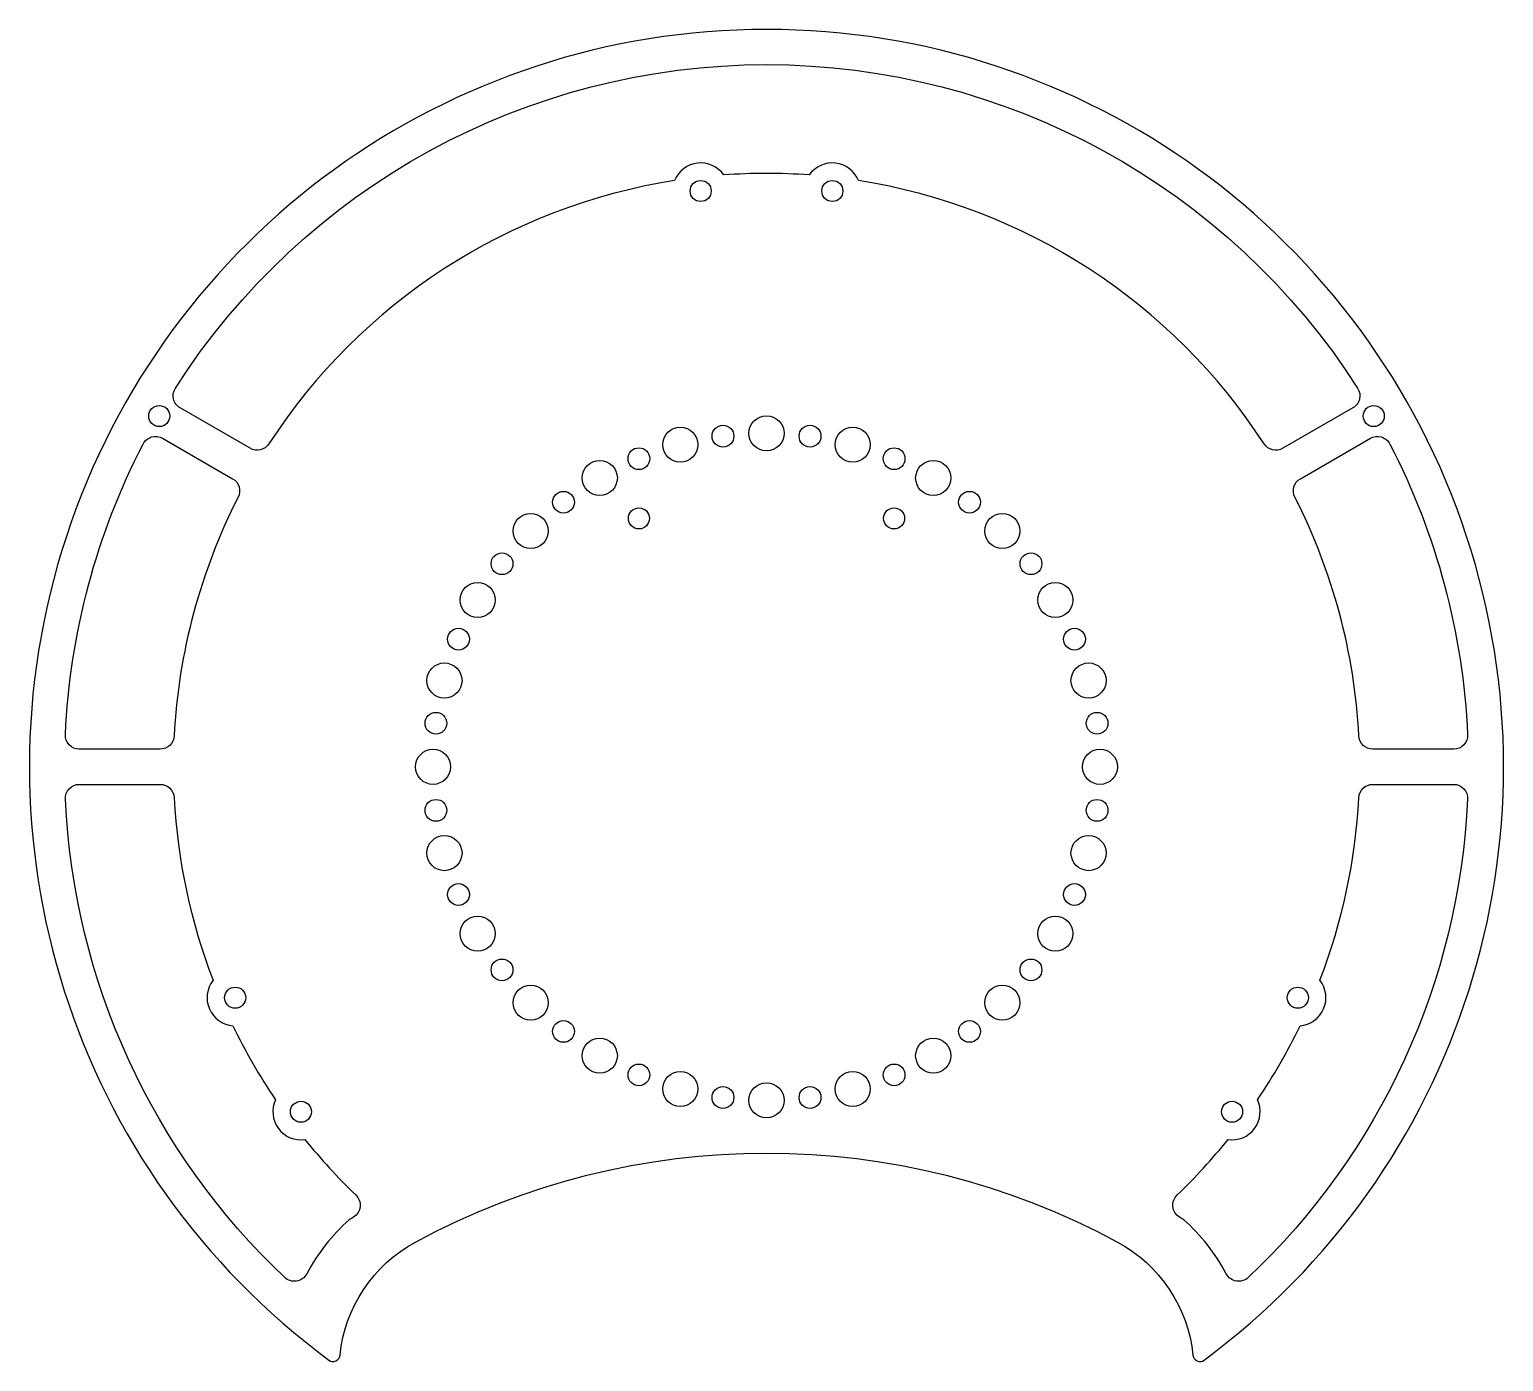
# Model space of a CAD drawing. Header units: millimetres. Extents: x -105 to 105, y -85 to 105.
import ezdxf

# ---------------------------------------------------------------- set-up
doc = ezdxf.new("R2010")
doc.units = ezdxf.units.MM

msp = doc.modelspace()

# ---------------------------------------------------------------- linework, layer by layer
for points in [[(60.75, -83.79, 0.580824), (62.34, -84.49, 3.039822), (-62.34, -84.49, 0.580824), (-60.75, -83.79, -0.248125), (-50, -67.67, -0.253381), (50, -67.67, -0.248125)], [(83.53, 51.11), (73.56, 45.36, -0.39905), (70.88, 46, 0.213038), (13.09, 83.48, 0.598083), (6.09, 84.28, 0.036075), (-6.09, 84.28, 0.598083), (-13.09, 83.48, 0.213038), (-70.88, 46, -0.39905), (-73.56, 45.36), (-83.53, 51.11, -0.427732), (-84.22, 53.92, -0.547123), (84.22, 53.92, -0.427732)], [(-86.03, 46.78), (-76.06, 41.03, -0.39905), (-75.28, 38.39, 0.105263), (-84.39, 4.4, -0.39905), (-86.38, 2.5), (-97.9, 2.5, -0.427732), (-99.89, 4.59, -0.108354), (-88.81, 45.97, -0.427732)], [(97.9, 2.5), (86.38, 2.5, -0.39905), (84.39, 4.4, 0.105263), (75.28, 38.39, -0.39905), (76.06, 41.03), (86.03, 46.78, -0.427732), (88.81, 45.97, -0.108354), (99.89, 4.59, -0.427732)], [(-97.9, -2.5), (-86.38, -2.5, -0.39905), (-84.39, -4.4, 0.079165), (-78.84, -30.4, 0.598083), (-76.03, -36.87, 0.036075), (-69.94, -47.41, 0.598083), (-65.75, -53.08, 0.031726), (-58.51, -60.97, -0.49121), (-58.84, -64.12, 0.001587), (-59.45, -64.49, 0.085719), (-65.51, -72.21, -0.493278), (-68.64, -72.72, -0.194466), (-99.89, -4.59, -0.427732)], [(76.03, -36.87, 0.598083), (78.84, -30.4, 0.079165), (84.39, -4.4, -0.39905), (86.38, -2.5), (97.9, -2.5, -0.427732), (99.89, -4.59, -0.194466), (68.64, -72.72, -0.493278), (65.51, -72.21, 0.085719), (59.45, -64.49, 0.001587), (58.84, -64.12, -0.49121), (58.51, -60.97, 0.031726), (65.75, -53.08, 0.598083), (69.94, -47.41, 0.036075)]]:
    msp.add_lwpolyline(points, format="xyb", close=True)
for centre, radius in [((-9.38, 82), 1.5), ((9.38, 82), 1.5), ((-86.51, 49.95), 1.5), ((86.51, 49.95), 1.5), ((-12.29, 45.88), 2.5), ((-6.2, 47.09), 1.55), ((0, 47.5), 2.5), ((6.2, 47.09), 1.55), ((12.29, 45.88), 2.5), ((-18.18, 43.88), 1.55), ((18.18, 43.88), 1.55), ((-23.75, 41.14), 2.5), ((23.75, 41.14), 2.5), ((-28.92, 37.68), 1.55), ((28.92, 37.68), 1.55), ((-33.59, 33.59), 2.5), ((-18.18, 35.38), 1.5), ((18.18, 35.38), 1.5), ((33.59, 33.59), 2.5), ((-37.68, 28.92), 1.55), ((37.68, 28.92), 1.55), ((-41.14, 23.75), 2.5), ((41.14, 23.75), 2.5), ((-43.88, 18.18), 1.55), ((43.88, 18.18), 1.55), ((-45.88, 12.29), 2.5), ((45.88, 12.29), 2.5), ((-47.09, 6.2), 1.55), ((47.09, 6.2), 1.55), ((-47.5, 0), 2.5), ((47.5, 0), 2.5), ((-47.09, -6.2), 1.55), ((47.09, -6.2), 1.55), ((-45.88, -12.29), 2.5), ((45.88, -12.29), 2.5), ((-43.88, -18.18), 1.55), ((43.88, -18.18), 1.55), ((-41.14, -23.75), 2.5), ((41.14, -23.75), 2.5), ((-37.68, -28.92), 1.55), ((37.68, -28.92), 1.55), ((-75.7, -32.88), 1.5), ((-33.59, -33.59), 2.5), ((33.59, -33.59), 2.5), ((75.7, -32.88), 1.5), ((-28.92, -37.68), 1.55), ((28.92, -37.68), 1.55), ((-23.75, -41.14), 2.5), ((23.75, -41.14), 2.5), ((-18.18, -43.88), 1.55), ((-12.29, -45.88), 2.5), ((12.29, -45.88), 2.5), ((18.18, -43.88), 1.55), ((-6.2, -47.09), 1.55), ((0, -47.5), 2.5), ((6.2, -47.09), 1.55), ((-66.33, -49.12), 1.5), ((66.33, -49.12), 1.5)]:
    msp.add_circle(centre, radius)

doc.saveas('drawing.dxf')
